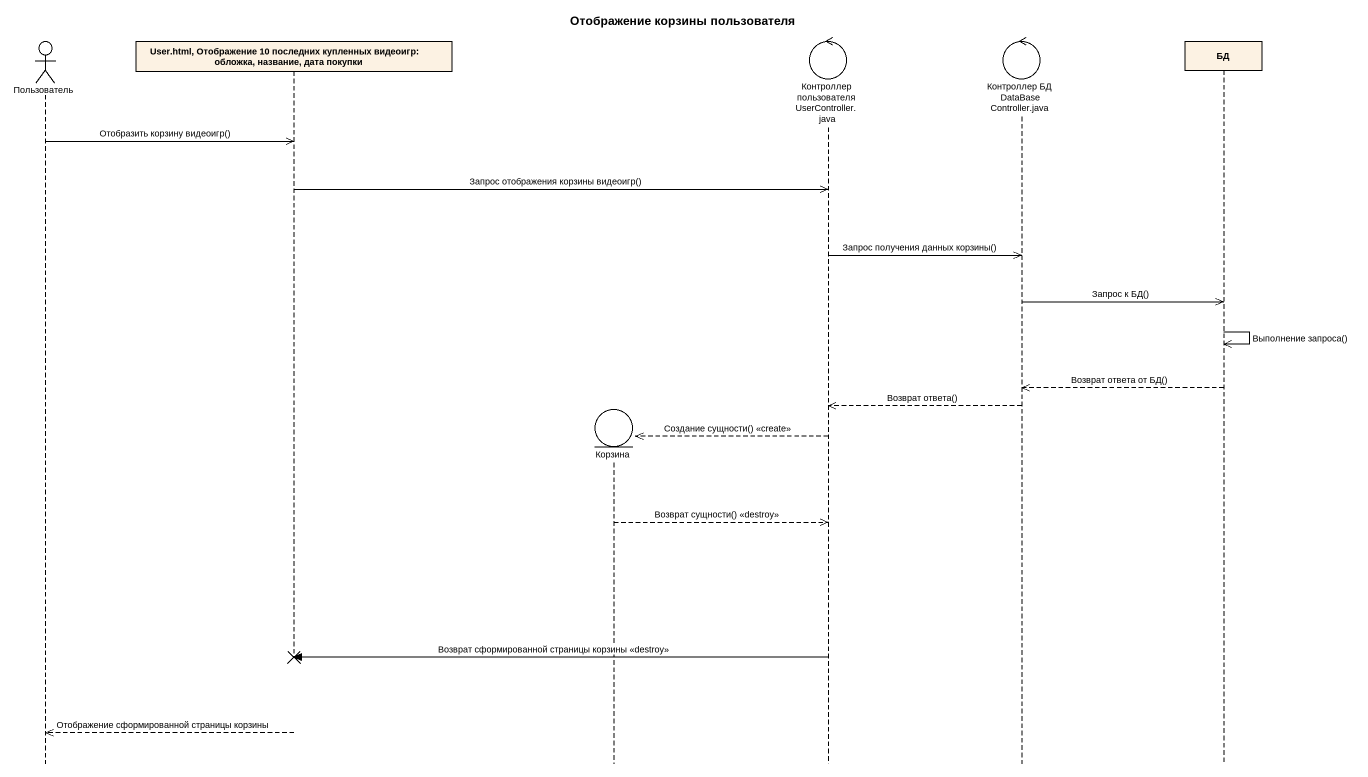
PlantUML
@startuml
title Отображение корзины пользователя
hide footbox
actor Пользователь
participant "User.html, Отображение 10 последних купленных видеоигр: обложка, название, дата покупки" as User_html_Отображение_10
entity Корзина
control "Контроллер пользователя UserController.java" as Контроллер_пользователя
control "Контроллер БД DataBaseController.java" as Контроллер_БД
participant БД

Пользователь ->> User_html_Отображение_10 : Отобразить корзину видеоигр()
User_html_Отображение_10 ->> Контроллер_пользователя : Запрос отображения корзины видеоигр()
Контроллер_пользователя ->> Контроллер_БД : Запрос получения данных корзины()
Контроллер_БД ->> БД : Запрос к БД()
БД ->> БД : Выполнение запроса()
БД -->> Контроллер_БД : Возврат ответа от БД()
Контроллер_БД -->> Контроллер_пользователя : Возврат ответа()
Контроллер_пользователя -->> Корзина ** : Создание сущности() <<create>>
Корзина -->> Контроллер_пользователя : Возврат сущности() <<destroy>>
Контроллер_пользователя -> User_html_Отображение_10 !! : Возврат сформированной страницы корзины <<destroy>>
User_html_Отображение_10 -->> Пользователь : Отображение сформированной страницы корзины
@enduml
